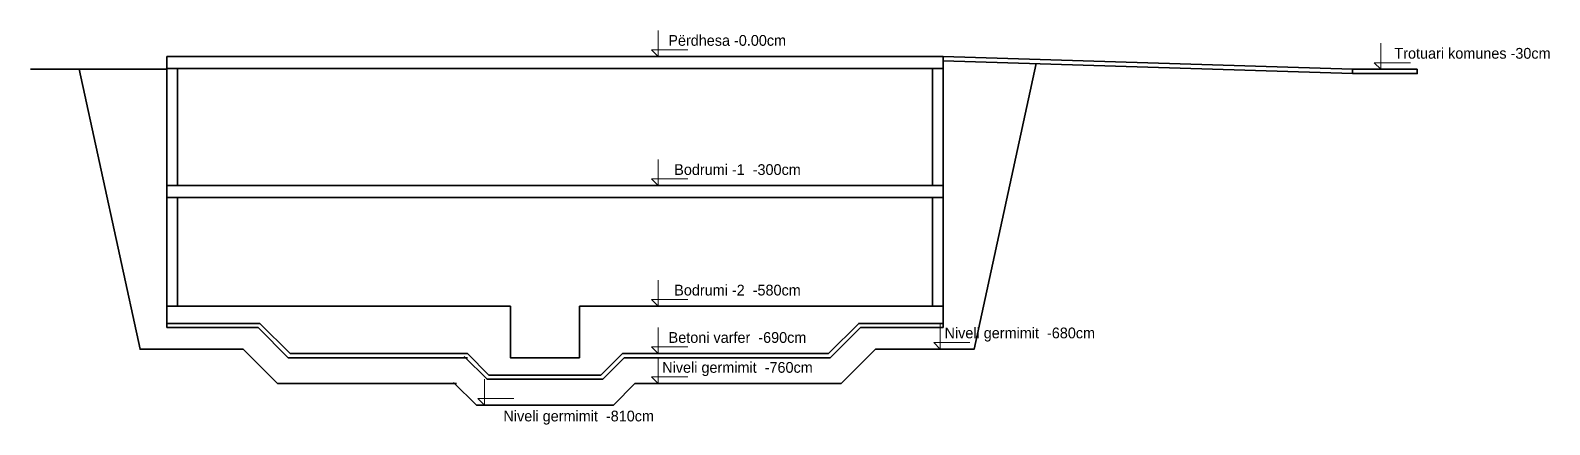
# Model space of a CAD drawing. Header units: metres. Extents: x 7511340 to 7511486, y 4692164 to 4692372.
# Drawn here: x 7511450.36 to 7511485.61, y 4692179.23 to 4692188.39 of the extents above; entities that cross this region are included whole.
import ezdxf

# ---------------------------------------------------------------- set-up
doc = ezdxf.new("R2010")
doc.units = ezdxf.units.M
for name, color, linetype, lineweight in [('2D Drafting - General_Pen_No__7', 7, 'Continuous', 35), ('2D Drafting - General_Pen_No__86', 173, 'Continuous', 20), ('A - Fleta_Pen_No__86', 173, 'Continuous', 20)]:
    doc.layers.add(name, color=color, linetype=linetype, lineweight=lineweight)
doc.styles.add('GENERATED_STYLE_1', font='GOTHIC.TTF')

msp = doc.modelspace()

# ---------------------------------------------------------------- linework, layer by layer
at = {"layer": '2D Drafting - General_Pen_No__7', "color": 7, "linetype": 'Continuous', "lineweight": 35, "elevation": 611, "flags": 128}
for points in [[(7511453.518, 4692187.782), (7511471.534, 4692187.782)], [(7511453.518, 4692181.582), (7511453.518, 4692187.782)], [(7511471.534, 4692181.482), (7511471.534, 4692187.782)], [(7511481.034, 4692187.482), (7511471.534, 4692187.782)], [(7511481.034, 4692187.382), (7511471.534, 4692187.682)], [(7511450.356, 4692187.482), (7511453.518, 4692187.482)], [(7511455.29, 4692180.982), (7511452.899, 4692180.982), (7511451.488, 4692187.482)], [(7511453.518, 4692187.502), (7511471.534, 4692187.502)], [(7511453.768, 4692184.782), (7511453.768, 4692187.502)], [(7511469.964, 4692180.982), (7511472.252, 4692180.982), (7511473.692, 4692187.614)], [(7511471.284, 4692184.782), (7511471.284, 4692187.502)], [(7511453.518, 4692184.782), (7511471.534, 4692184.782)], [(7511453.518, 4692184.502), (7511471.534, 4692184.502)], [(7511453.768, 4692181.982), (7511453.768, 4692184.502)], [(7511471.284, 4692181.982), (7511471.284, 4692184.502)], [(7511453.518, 4692181.982), (7511461.495, 4692181.982)], [(7511461.495, 4692181.982), (7511461.495, 4692180.782), (7511463.095, 4692180.782), (7511463.095, 4692181.982)], [(7511463.095, 4692181.982), (7511471.534, 4692181.982)], [(7511453.518, 4692181.582), (7511455.68, 4692181.582)], [(7511453.518, 4692181.482), (7511453.518, 4692181.582)], [(7511453.518, 4692181.482), (7511455.638, 4692181.482)], [(7511455.638, 4692181.482), (7511456.338, 4692180.782), (7511460.495, 4692180.782)], [(7511455.68, 4692181.582), (7511456.38, 4692180.882), (7511460.495, 4692180.882)], [(7511460.424, 4692180.811), (7511460.953, 4692180.282), (7511463.636, 4692180.282), (7511464.136, 4692180.782), (7511468.916, 4692180.782), (7511469.616, 4692181.482), (7511471.534, 4692181.482)], [(7511460.495, 4692180.882), (7511460.995, 4692180.382), (7511463.595, 4692180.382), (7511464.095, 4692180.882), (7511468.874, 4692180.882), (7511469.574, 4692181.582), (7511471.534, 4692181.582)], [(7511455.29, 4692180.982), (7511456.09, 4692180.182), (7511460.246, 4692180.182)], [(7511469.964, 4692180.982), (7511469.164, 4692180.182), (7511464.384, 4692180.182)], [(7511460.175, 4692180.211), (7511460.705, 4692179.682), (7511463.884, 4692179.682), (7511464.384, 4692180.182)]]:
    msp.add_lwpolyline(points, dxfattribs=at)
msp.add_lwpolyline([(7511482.534, 4692187.482), (7511481.034, 4692187.482), (7511481.034, 4692187.382), (7511482.534, 4692187.382)], close=True, dxfattribs=at)
at = {"layer": '2D Drafting - General_Pen_No__86', "color": 173, "linetype": 'Continuous', "lineweight": 20, "elevation": 611, "flags": 128}
for points in [[(7511464.918, 4692188.387), (7511464.918, 4692187.782), (7511464.764, 4692187.936), (7511465.606, 4692187.936)], [(7511481.689, 4692188.087), (7511481.689, 4692187.482), (7511481.535, 4692187.636), (7511482.377, 4692187.636)], [(7511464.918, 4692185.387), (7511464.918, 4692184.782), (7511464.764, 4692184.936), (7511465.606, 4692184.936)], [(7511464.918, 4692182.587), (7511464.918, 4692181.982), (7511464.764, 4692182.136), (7511465.606, 4692182.136)], [(7511464.918, 4692181.487), (7511464.918, 4692180.882), (7511464.764, 4692181.036), (7511465.606, 4692181.036)], [(7511471.468, 4692181.587), (7511471.468, 4692180.982), (7511471.314, 4692181.136), (7511472.156, 4692181.136)], [(7511464.918, 4692180.787), (7511464.918, 4692180.182), (7511464.764, 4692180.336), (7511465.606, 4692180.336)], [(7511460.889, 4692180.287), (7511460.889, 4692179.682), (7511460.735, 4692179.836), (7511461.576, 4692179.836)]]:
    msp.add_lwpolyline(points, dxfattribs=at)

# ---------------------------------------------------------------- texts
at = {"layer": 'A - Fleta_Pen_No__86', "color": 173, "linetype": 'Continuous', "lineweight": 20, "char_height": 0.25, "attachment_point": 8, "style": 'GENERATED_STYLE_1'}
for s, insert in [('\\A1;Përdhesa -0.00cm', (7511466.523, 4692188.025, 611)), ('\\A1;Trotuari komunes -30cm', (7511483.816, 4692187.725, 611)), ('\\A1;Bodrumi -1  -300cm', (7511466.762, 4692185.025, 611)), ('\\A1;Bodrumi -2  -580cm', (7511466.762, 4692182.225, 611)), ('\\A1;Betoni varfer  -690cm', (7511466.762, 4692181.125, 611)), ('\\A1;Niveli germimit  -680cm', (7511473.312, 4692181.158, 611)), ('\\A1;Niveli germimit  -760cm', (7511466.762, 4692180.358, 611)), ('\\A1;Niveli germimit  -810cm', (7511463.078, 4692179.229, 611))]:
    msp.add_mtext(s, dxfattribs=dict(at, insert=insert))

doc.saveas('drawing.dxf')
